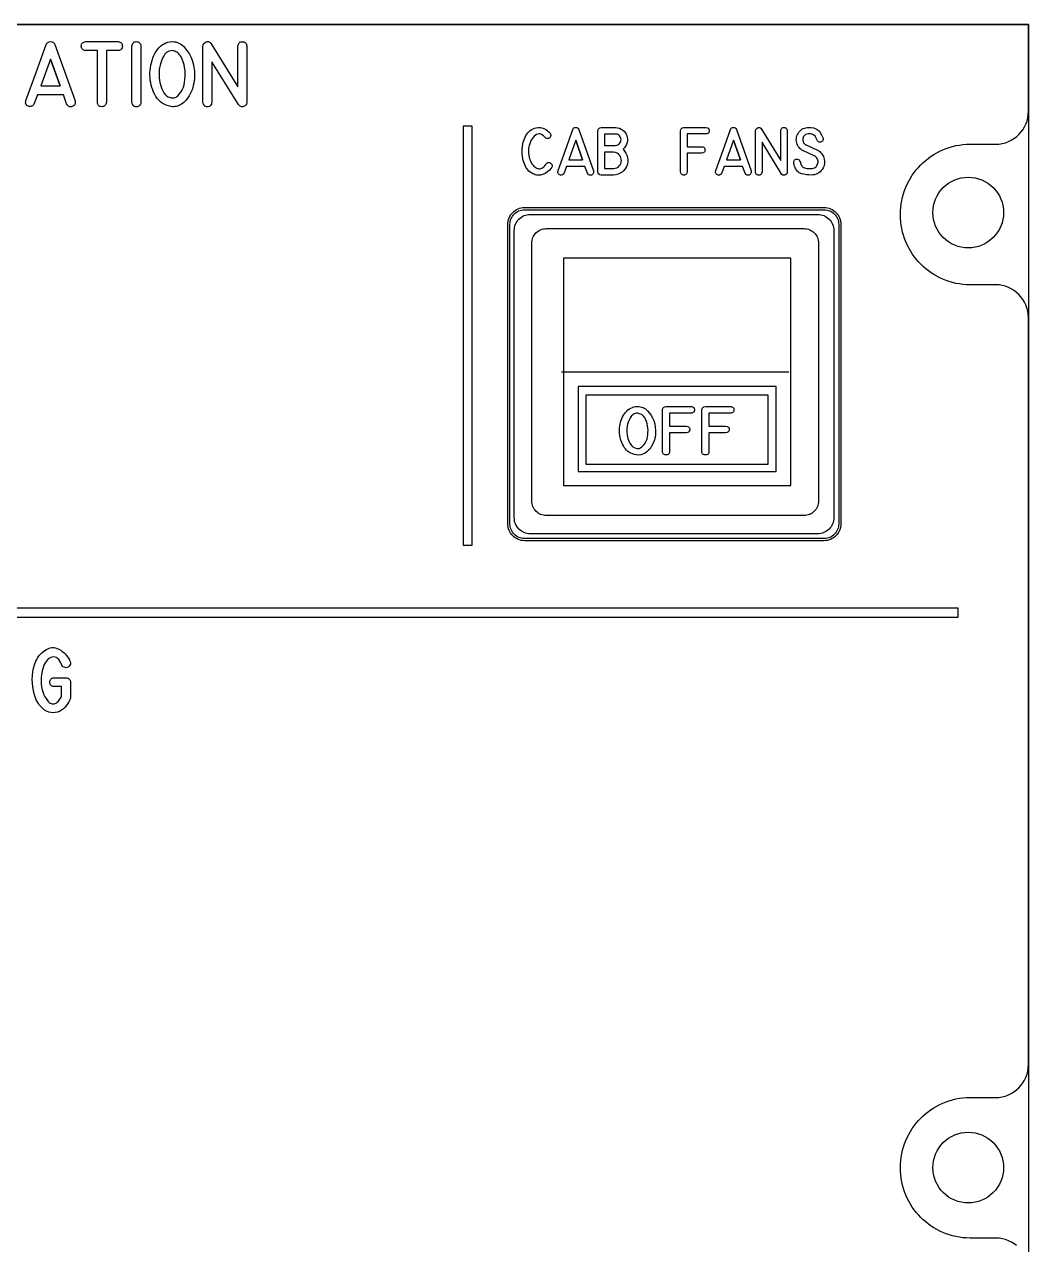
# Model space of a CAD drawing. Extents: x 27 to 704, y 10 to 614.
# Drawn here: x 633.5 to 704.3, y 93.6 to 179.5 of the extents above; entities that cross this region are included whole.
import ezdxf

# ---------------------------------------------------------------- set-up
doc = ezdxf.new("R2010")
doc.units = 0
for name, color, linetype in [('_BACKPANEL', 5, 'CONTINUOUS'), ('_ENGRAVING', 105, 'CONTINUOUS'), ('_LABELS', 30, 'CONTINUOUS'), ('_TOPLAYER', 1, 'CONTINUOUS')]:
    doc.layers.add(name, color=color, linetype=linetype)

msp = doc.modelspace()

# ---------------------------------------------------------------- linework, layer by layer
at = {"layer": '_BACKPANEL'}
for points in [[(559.25, 179.477), (704.25, 179.477), (704.25, 179.17), (704.25, 94.951), (704.25, 85.426), (563.002, 11.197), (560.239, 9.734), (560.128, 9.681), (560.015, 9.645), (559.95, 9.633), (559.883, 9.629), (559.755, 9.642), (559.637, 9.679), (559.529, 9.737), (559.435, 9.815), (559.358, 9.91), (559.3, 10.018), (559.263, 10.137), (559.25, 10.266), (559.25, 13.475), (559.25, 18.751), (559.25, 179.089)], [(668.756, 166.428), (689.852, 166.428), (689.957, 166.422), (690.059, 166.407), (690.158, 166.382), (690.252, 166.347), (690.342, 166.304), (690.427, 166.253), (690.506, 166.194), (690.579, 166.127), (690.645, 166.054), (690.704, 165.975), (690.755, 165.891), (690.799, 165.801), (690.833, 165.706), (690.858, 165.608), (690.874, 165.505), (690.879, 165.4), (690.879, 144.305), (690.874, 144.2), (690.858, 144.097), (690.833, 143.999), (690.799, 143.904), (690.755, 143.815), (690.704, 143.73), (690.645, 143.651), (690.579, 143.578), (690.506, 143.512), (690.427, 143.453), (690.342, 143.401), (690.252, 143.358), (690.158, 143.324), (690.059, 143.298), (689.957, 143.283), (689.852, 143.278), (668.756, 143.278), (668.651, 143.283), (668.549, 143.298), (668.45, 143.324), (668.356, 143.358), (668.266, 143.401), (668.181, 143.453), (668.102, 143.512), (668.029, 143.578), (667.963, 143.651), (667.904, 143.73), (667.853, 143.815), (667.81, 143.904), (667.775, 143.999), (667.75, 144.097), (667.734, 144.2), (667.729, 144.305), (667.729, 165.4), (667.734, 165.505), (667.75, 165.608), (667.775, 165.706), (667.81, 165.801), (667.853, 165.891), (667.904, 165.975), (667.963, 166.054), (668.029, 166.127), (668.102, 166.194), (668.181, 166.253), (668.266, 166.304), (668.356, 166.347), (668.45, 166.382), (668.549, 166.407), (668.651, 166.422)]]:
    msp.add_lwpolyline(points, close=True, dxfattribs=at)
for points in [[(700, 163.739, -0.414214), (697.512, 166.227, -0.414214), (700, 168.715, -0.414214), (702.488, 166.227, -0.414214)], [(700, 96.489, -0.414214), (697.512, 98.977, -0.414214), (700, 101.465, -0.414214), (702.488, 98.977, -0.414214)]]:
    msp.add_lwpolyline(points, format="xyb", close=True, dxfattribs=at)
at = {"layer": '_ENGRAVING'}
for points in [[(633.645, 174.115), (634.362, 176.088), (635.081, 178.06), (635.127, 178.149), (635.157, 178.184), (635.191, 178.213), (635.23, 178.236), (635.274, 178.252), (635.374, 178.266), (635.475, 178.254), (635.519, 178.238), (635.558, 178.215), (635.593, 178.186), (635.623, 178.151), (635.67, 178.06), (637.104, 174.104), (637.115, 174.029), (637.117, 173.96), (637.108, 173.899), (637.089, 173.845), (637.06, 173.797), (637.021, 173.757), (636.971, 173.723), (636.911, 173.697), (636.848, 173.68), (636.789, 173.674), (636.733, 173.68), (636.682, 173.698), (636.633, 173.727), (636.589, 173.768), (636.548, 173.821), (636.511, 173.885), (636.28, 174.525), (634.457, 174.525), (634.233, 173.901), (634.196, 173.836), (634.154, 173.783), (634.109, 173.743), (634.06, 173.714), (634.007, 173.696), (633.951, 173.691), (633.89, 173.698), (633.826, 173.716), (633.766, 173.744), (633.716, 173.778), (633.677, 173.818), (633.649, 173.865), (633.632, 173.918), (633.625, 173.977), (633.63, 174.043)], [(638.679, 173.997), (638.679, 177.635), (637.858, 177.635), (637.784, 177.645), (637.721, 177.664), (637.667, 177.69), (637.623, 177.726), (637.589, 177.769), (637.565, 177.821), (637.55, 177.881), (637.546, 177.949), (637.551, 178.017), (637.566, 178.077), (637.59, 178.129), (637.624, 178.173), (637.668, 178.209), (637.722, 178.236), (637.785, 178.255), (637.858, 178.266), (640.129, 178.266), (640.201, 178.255), (640.264, 178.237), (640.317, 178.21), (640.361, 178.174), (640.394, 178.13), (640.419, 178.078), (640.433, 178.018), (640.439, 177.949), (640.434, 177.88), (640.42, 177.82), (640.395, 177.768), (640.362, 177.724), (640.318, 177.689), (640.265, 177.663), (640.202, 177.645), (640.129, 177.635), (639.31, 177.635), (639.31, 173.997), (639.293, 173.922), (639.27, 173.858), (639.239, 173.804), (639.202, 173.76), (639.157, 173.726), (639.105, 173.702), (639.046, 173.688), (638.98, 173.684), (638.914, 173.689), (638.857, 173.705), (638.807, 173.73), (638.765, 173.764), (638.732, 173.808), (638.706, 173.861), (638.688, 173.924)], [(641.742, 173.992), (641.726, 173.918), (641.703, 173.854), (641.674, 173.8), (641.637, 173.756), (641.594, 173.722), (641.544, 173.697), (641.487, 173.683), (641.423, 173.678), (641.359, 173.683), (641.302, 173.698), (641.252, 173.723), (641.209, 173.757), (641.173, 173.801), (641.144, 173.855), (641.122, 173.919), (641.106, 173.992), (641.106, 177.948), (641.122, 178.022), (641.144, 178.086), (641.173, 178.14), (641.209, 178.185), (641.252, 178.219), (641.302, 178.244), (641.359, 178.259), (641.423, 178.265), (641.487, 178.26), (641.544, 178.245), (641.594, 178.221), (641.637, 178.186), (641.674, 178.141), (641.703, 178.087), (641.726, 178.022), (641.742, 177.948)], [(645.353, 176.948), (645.4, 176.792), (645.44, 176.635), (645.471, 176.476), (645.495, 176.316), (645.51, 176.155), (645.517, 175.992), (645.517, 175.827), (645.508, 175.661), (645.492, 175.497), (645.467, 175.335), (645.433, 175.178), (645.392, 175.024), (645.342, 174.873), (645.284, 174.727), (645.217, 174.584), (645.142, 174.444), (645.034, 174.28), (644.907, 174.128), (644.762, 173.989), (644.599, 173.863), (644.512, 173.808), (644.422, 173.762), (644.33, 173.727), (644.236, 173.701), (644.14, 173.685), (644.042, 173.678), (643.941, 173.682), (643.838, 173.695), (643.674, 173.732), (643.519, 173.783), (643.374, 173.85), (643.24, 173.931), (643.115, 174.027), (643, 174.137), (642.895, 174.262), (642.8, 174.402), (642.715, 174.551), (642.639, 174.704), (642.573, 174.862), (642.517, 175.023), (642.47, 175.189), (642.433, 175.359), (642.405, 175.533), (642.387, 175.712), (642.379, 175.892), (642.38, 176.07), (642.39, 176.248), (642.41, 176.424), (642.439, 176.599), (642.477, 176.773), (642.525, 176.946), (642.582, 177.118), (642.648, 177.283), (642.724, 177.437), (642.809, 177.579), (642.903, 177.709), (643.006, 177.828), (643.118, 177.935), (643.24, 178.03), (643.371, 178.114), (643.504, 178.18), (643.641, 178.228), (643.78, 178.256), (643.923, 178.266), (644.058, 178.259), (644.186, 178.24), (644.308, 178.207), (644.423, 178.162), (644.532, 178.104), (644.635, 178.032), (644.732, 177.948), (644.823, 177.851), (644.987, 177.639), (645.13, 177.417), (645.252, 177.187)], [(649.199, 173.992), (649.195, 173.936), (649.185, 173.886), (649.167, 173.84), (649.142, 173.8), (649.11, 173.766), (649.071, 173.736), (649.025, 173.712), (648.972, 173.694), (648.916, 173.682), (648.864, 173.678), (648.816, 173.683), (648.77, 173.695), (648.728, 173.716), (648.688, 173.745), (648.652, 173.782), (648.619, 173.827), (646.74, 176.84), (646.74, 173.992), (646.724, 173.919), (646.702, 173.855), (646.672, 173.802), (646.636, 173.757), (646.593, 173.723), (646.543, 173.699), (646.487, 173.684), (646.423, 173.679), (646.36, 173.684), (646.303, 173.699), (646.254, 173.723), (646.211, 173.757), (646.175, 173.802), (646.146, 173.855), (646.124, 173.919), (646.109, 173.992), (646.109, 177.943), (646.136, 178.05), (646.185, 178.136), (646.256, 178.203), (646.347, 178.25), (646.397, 178.264), (646.445, 178.269), (646.491, 178.265), (646.535, 178.252), (646.577, 178.23), (646.616, 178.2), (646.688, 178.111), (648.568, 175.093), (648.568, 177.943), (648.582, 178.018), (648.604, 178.083), (648.634, 178.138), (648.67, 178.183), (648.715, 178.217), (648.767, 178.242), (648.826, 178.256), (648.893, 178.26), (648.96, 178.254), (649.019, 178.239), (649.069, 178.214), (649.111, 178.179), (649.145, 178.135), (649.171, 178.081), (649.189, 178.017), (649.199, 177.943)], [(636.052, 175.154), (635.372, 177.033), (634.688, 175.154)], [(635.372, 177.033), (636.052, 175.154)], [(643.941, 177.63), (643.841, 177.623), (643.748, 177.603), (643.66, 177.568), (643.579, 177.519), (643.505, 177.457), (643.436, 177.381), (643.374, 177.291), (643.318, 177.187), (643.222, 176.974), (643.145, 176.777), (643.088, 176.596), (643.051, 176.431), (643.033, 176.311), (643.022, 176.179), (643.019, 175.878), (643.029, 175.717), (643.048, 175.556), (643.076, 175.396), (643.113, 175.237), (643.16, 175.083), (643.217, 174.937), (643.284, 174.798), (643.362, 174.667), (643.451, 174.551), (643.553, 174.456), (643.668, 174.382), (643.796, 174.33), (643.873, 174.311), (643.947, 174.301), (644.018, 174.302), (644.087, 174.312), (644.153, 174.333), (644.217, 174.363), (644.278, 174.404), (644.336, 174.454), (644.443, 174.567), (644.535, 174.684), (644.614, 174.804), (644.679, 174.928), (644.734, 175.066), (644.779, 175.225), (644.815, 175.404), (644.842, 175.603), (644.857, 175.812), (644.858, 176.021), (644.847, 176.23), (644.821, 176.439), (644.782, 176.642), (644.727, 176.835), (644.657, 177.018), (644.572, 177.191), (644.523, 177.27), (644.469, 177.343), (644.411, 177.407), (644.347, 177.464), (644.279, 177.514), (644.205, 177.556), (644.127, 177.59), (644.044, 177.617), (643.996, 177.627)], [(664.437, 172.303), (664.428, 142.803), (665.064, 142.803), (665.073, 172.303)], [(670.656, 169.388), (670.641, 169.367), (670.633, 169.355), (670.627, 169.346), (670.508, 169.205), (670.372, 169.086), (670.218, 168.988), (670.048, 168.913), (669.958, 168.885), (669.869, 168.868), (669.781, 168.859), (669.692, 168.86), (669.604, 168.871), (669.516, 168.891), (669.429, 168.921), (669.342, 168.96), (669.244, 169.015), (669.153, 169.08), (669.069, 169.154), (668.991, 169.236), (668.92, 169.328), (668.856, 169.428), (668.799, 169.538), (668.748, 169.656), (668.667, 169.904), (668.613, 170.156), (668.586, 170.414), (668.586, 170.676), (668.613, 170.936), (668.667, 171.184), (668.749, 171.422), (668.859, 171.649), (668.925, 171.755), (668.997, 171.85), (669.076, 171.935), (669.162, 172.009), (669.255, 172.074), (669.356, 172.127), (669.463, 172.171), (669.577, 172.204), (669.712, 172.225), (669.847, 172.223), (669.982, 172.198), (670.116, 172.151), (670.245, 172.086), (670.361, 172.01), (670.465, 171.921), (670.558, 171.821), (670.566, 171.81), (670.595, 171.759), (670.61, 171.707), (670.611, 171.651), (670.596, 171.594), (670.57, 171.541), (670.535, 171.499), (670.49, 171.467), (670.437, 171.447), (670.376, 171.439), (670.318, 171.45), (670.262, 171.477), (670.208, 171.523), (670.101, 171.634), (669.996, 171.712), (669.893, 171.757), (669.843, 171.767), (669.793, 171.769), (669.695, 171.755), (669.603, 171.722), (669.517, 171.671), (669.435, 171.601), (669.359, 171.517), (669.29, 171.422), (669.228, 171.315), (669.173, 171.197), (669.125, 171.076), (669.088, 170.959), (669.061, 170.846), (669.044, 170.736), (669.033, 170.616), (669.031, 170.496), (669.036, 170.375), (669.049, 170.254), (669.071, 170.135), (669.103, 170.019), (669.144, 169.907), (669.195, 169.799), (669.298, 169.629), (669.354, 169.557), (669.413, 169.494), (669.476, 169.44), (669.542, 169.395), (669.61, 169.358), (669.682, 169.33), (669.756, 169.314), (669.828, 169.312), (669.901, 169.326), (669.973, 169.354), (670.044, 169.398), (670.115, 169.456), (670.186, 169.529), (670.256, 169.616), (670.287, 169.659), (670.325, 169.697), (670.364, 169.725), (670.403, 169.744), (670.443, 169.753), (670.483, 169.753), (670.524, 169.743), (670.565, 169.723), (670.607, 169.694), (670.673, 169.624), (670.692, 169.588), (670.703, 169.55), (670.705, 169.511), (670.697, 169.471), (670.681, 169.43)], [(671.116, 169.18), (671.632, 170.627), (672.15, 172.074), (672.183, 172.14), (672.23, 172.187), (672.289, 172.215), (672.361, 172.225), (672.434, 172.216), (672.493, 172.188), (672.54, 172.141), (672.574, 172.074), (673.606, 169.172), (673.616, 169.066), (673.609, 169.021), (673.596, 168.981), (673.575, 168.946), (673.546, 168.917), (673.511, 168.892), (673.468, 168.873), (673.422, 168.86), (673.38, 168.856), (673.339, 168.861), (673.302, 168.874), (673.267, 168.895), (673.235, 168.925), (673.179, 169.011), (673.013, 169.48), (671.701, 169.48), (671.54, 169.022), (671.483, 168.936), (671.45, 168.906), (671.415, 168.885), (671.377, 168.872), (671.336, 168.868), (671.293, 168.873), (671.247, 168.887), (671.203, 168.907), (671.167, 168.932), (671.139, 168.961), (671.119, 168.996), (671.107, 169.035), (671.102, 169.078)], [(675.152, 172.225), (675.299, 172.204), (675.434, 172.165), (675.556, 172.109), (675.667, 172.036), (675.763, 171.951), (675.843, 171.857), (675.907, 171.755), (675.956, 171.645), (675.987, 171.529), (676.001, 171.408), (675.998, 171.285), (675.977, 171.157), (675.938, 171.031), (675.877, 170.909), (675.796, 170.793), (675.693, 170.682), (675.806, 170.546), (675.895, 170.405), (675.96, 170.259), (676.002, 170.107), (676.023, 169.956), (676.024, 169.809), (676.004, 169.667), (675.965, 169.53), (675.906, 169.401), (675.829, 169.282), (675.734, 169.173), (675.621, 169.075), (675.491, 168.991), (675.347, 168.928), (675.187, 168.885), (675.014, 168.863), (675.009, 168.863), (674.152, 168.863), (674.063, 168.888), (673.996, 168.934), (673.949, 169.002), (673.923, 169.091), (673.923, 171.992), (673.948, 172.083), (673.968, 172.12), (673.994, 172.152), (674.026, 172.179), (674.062, 172.2), (674.152, 172.225)], [(679.745, 169.096), (679.745, 171.992), (679.77, 172.088), (679.791, 172.126), (679.817, 172.159), (679.848, 172.185), (679.885, 172.205), (679.974, 172.225), (681.533, 172.225), (681.631, 172.204), (681.669, 172.184), (681.701, 172.158), (681.725, 172.126), (681.743, 172.088), (681.753, 172.043), (681.757, 171.993), (681.753, 171.942), (681.742, 171.898), (681.725, 171.86), (681.7, 171.829), (681.668, 171.803), (681.629, 171.784), (681.583, 171.771), (681.529, 171.764), (680.198, 171.764), (680.198, 170.866), (681.236, 170.866), (681.334, 170.846), (681.372, 170.827), (681.404, 170.802), (681.429, 170.772), (681.447, 170.735), (681.458, 170.693), (681.462, 170.644), (681.459, 170.596), (681.449, 170.552), (681.432, 170.514), (681.407, 170.482), (681.375, 170.454), (681.336, 170.432), (681.236, 170.404), (680.198, 170.404), (680.198, 169.096), (680.178, 168.997), (680.159, 168.957), (680.135, 168.925), (680.105, 168.9), (680.069, 168.882), (680.027, 168.87), (679.979, 168.866), (679.932, 168.869), (679.889, 168.879), (679.852, 168.897), (679.82, 168.922), (679.793, 168.954), (679.772, 168.994)], [(682.219, 169.18), (682.735, 170.627), (683.253, 172.074), (683.286, 172.14), (683.332, 172.187), (683.391, 172.215), (683.464, 172.225), (683.536, 172.216), (683.596, 172.188), (683.642, 172.141), (683.676, 172.074), (684.709, 169.172), (684.718, 169.066), (684.712, 169.021), (684.698, 168.981), (684.677, 168.946), (684.649, 168.917), (684.613, 168.892), (684.57, 168.873), (684.525, 168.86), (684.482, 168.856), (684.442, 168.861), (684.405, 168.874), (684.37, 168.895), (684.338, 168.925), (684.282, 169.011), (684.116, 169.48), (682.803, 169.48), (682.642, 169.022), (682.585, 168.936), (682.553, 168.906), (682.517, 168.885), (682.48, 168.872), (682.439, 168.868), (682.395, 168.873), (682.349, 168.887), (682.306, 168.907), (682.27, 168.932), (682.242, 168.961), (682.222, 168.996), (682.209, 169.035), (682.205, 169.078)], [(687.25, 169.089), (687.24, 169.011), (687.209, 168.948), (687.158, 168.901), (687.086, 168.87), (687.009, 168.859), (686.941, 168.871), (686.882, 168.908), (686.833, 168.968), (685.48, 171.179), (685.48, 169.089), (685.452, 168.989), (685.431, 168.949), (685.405, 168.917), (685.374, 168.892), (685.338, 168.874), (685.298, 168.863), (685.252, 168.86), (685.206, 168.863), (685.166, 168.874), (685.13, 168.892), (685.099, 168.917), (685.073, 168.949), (685.053, 168.989), (685.026, 169.089), (685.026, 171.989), (685.046, 172.067), (685.081, 172.13), (685.131, 172.179), (685.197, 172.214), (685.268, 172.228), (685.332, 172.215), (685.391, 172.177), (685.443, 172.112), (686.796, 169.897), (686.796, 171.989), (686.822, 172.091), (686.843, 172.132), (686.87, 172.164), (686.902, 172.19), (686.939, 172.208), (686.982, 172.218), (687.03, 172.221), (687.078, 172.217), (687.12, 172.206), (687.156, 172.187), (687.187, 172.162), (687.211, 172.129), (687.23, 172.09), (687.25, 171.989)], [(689.332, 170.652), (689.358, 170.641), (689.387, 170.626), (689.413, 170.611), (689.438, 170.596), (689.464, 170.58), (689.54, 170.524), (689.608, 170.463), (689.669, 170.397), (689.722, 170.326), (689.768, 170.249), (689.806, 170.168), (689.836, 170.081), (689.859, 169.989), (689.876, 169.839), (689.872, 169.685), (689.852, 169.576), (689.82, 169.471), (689.775, 169.369), (689.718, 169.272), (689.65, 169.183), (689.573, 169.104), (689.489, 169.037), (689.397, 168.979), (689.292, 168.931), (689.185, 168.896), (689.077, 168.875), (688.967, 168.868), (688.782, 168.874), (688.601, 168.892), (688.425, 168.923), (688.253, 168.965), (688.171, 168.995), (688.095, 169.035), (688.026, 169.085), (687.962, 169.145), (687.904, 169.216), (687.853, 169.296), (687.808, 169.387), (687.768, 169.488), (687.739, 169.6), (687.717, 169.715), (687.711, 169.772), (687.719, 169.826), (687.74, 169.877), (687.774, 169.923), (687.817, 169.962), (687.865, 169.986), (687.918, 169.996), (687.976, 169.992), (688.035, 169.972), (688.084, 169.939), (688.123, 169.892), (688.153, 169.832), (688.158, 169.817), (688.204, 169.657), (688.264, 169.532), (688.3, 169.484), (688.339, 169.444), (688.382, 169.413), (688.428, 169.392), (688.533, 169.362), (688.658, 169.341), (688.801, 169.331), (688.963, 169.329), (689.039, 169.334), (689.109, 169.348), (689.172, 169.372), (689.229, 169.405), (689.28, 169.447), (689.325, 169.499), (689.364, 169.56), (689.397, 169.631), (689.417, 169.699), (689.426, 169.769), (689.425, 169.839), (689.413, 169.911), (689.391, 169.981), (689.36, 170.044), (689.321, 170.102), (689.273, 170.153), (689.219, 170.193), (689.15, 170.23), (688.404, 170.564), (688.38, 170.577), (688.293, 170.629), (688.215, 170.686), (688.145, 170.748), (688.084, 170.815), (688.032, 170.888), (687.988, 170.966), (687.953, 171.049), (687.926, 171.137), (687.905, 171.24), (687.895, 171.342), (687.897, 171.44), (687.91, 171.535), (687.934, 171.628), (687.97, 171.719), (688.018, 171.806), (688.077, 171.891), (688.144, 171.969), (688.216, 172.037), (688.293, 172.095), (688.376, 172.142), (688.463, 172.178), (688.556, 172.204), (688.653, 172.22), (688.756, 172.225), (688.933, 172.22), (689.1, 172.188), (689.181, 172.167), (689.263, 172.135), (689.358, 172.082), (689.442, 172.02), (689.514, 171.949), (689.574, 171.869), (689.676, 171.693), (689.769, 171.503), (689.783, 171.46), (689.788, 171.383), (689.767, 171.314), (689.727, 171.252), (689.693, 171.222), (689.65, 171.197), (689.605, 171.183), (689.558, 171.179), (689.509, 171.186), (689.462, 171.203), (689.421, 171.23), (689.386, 171.268), (689.356, 171.317), (689.267, 171.512), (689.21, 171.603), (689.134, 171.677), (689.066, 171.715), (688.992, 171.743), (688.888, 171.761), (688.739, 171.766), (688.638, 171.752), (688.549, 171.716), (688.473, 171.657), (688.409, 171.575), (688.377, 171.513), (688.356, 171.448), (688.348, 171.38), (688.351, 171.307), (688.37, 171.222), (688.404, 171.146), (688.454, 171.08), (688.519, 171.025), (688.533, 171.014), (688.551, 171.004), (688.569, 170.996), (688.588, 170.987)], [(672.849, 169.942), (672.36, 171.321), (671.867, 169.942)], [(672.36, 171.321), (672.849, 169.942)], [(675.152, 171.759), (674.379, 171.759), (674.379, 170.95), (675.157, 170.95), (675.25, 170.967), (675.331, 170.997), (675.399, 171.04), (675.454, 171.097), (675.497, 171.16), (675.527, 171.227), (675.544, 171.295), (675.549, 171.366), (675.542, 171.436), (675.522, 171.503), (675.491, 171.567), (675.447, 171.628), (675.391, 171.681), (675.323, 171.721), (675.244, 171.747)], [(683.952, 169.942), (683.462, 171.321), (682.969, 169.942)], [(683.462, 171.321), (683.952, 169.942)], [(675.009, 169.327), (675.138, 169.343), (675.25, 169.378), (675.346, 169.433), (675.426, 169.508), (675.489, 169.595), (675.535, 169.686), (675.563, 169.783), (675.575, 169.883), (675.569, 169.985), (675.545, 170.083), (675.504, 170.178), (675.445, 170.27), (675.368, 170.351), (675.273, 170.415), (675.16, 170.46), (675.028, 170.488), (674.379, 170.488), (674.379, 169.327)], [(668.766, 166.581), (689.842, 166.581), (689.964, 166.575), (690.082, 166.557), (690.197, 166.528), (690.306, 166.488), (690.41, 166.438), (690.508, 166.378), (690.6, 166.31), (690.684, 166.233), (690.761, 166.148), (690.83, 166.057), (690.889, 165.959), (690.939, 165.855), (690.979, 165.745), (691.008, 165.631), (691.026, 165.512), (691.032, 165.39), (691.032, 144.315), (691.026, 144.193), (691.008, 144.074), (690.979, 143.96), (690.939, 143.851), (690.889, 143.746), (690.83, 143.648), (690.761, 143.557), (690.684, 143.472), (690.6, 143.395), (690.508, 143.327), (690.41, 143.268), (690.306, 143.218), (690.197, 143.178), (690.082, 143.148), (689.964, 143.13), (689.842, 143.124), (668.766, 143.124), (668.644, 143.13), (668.526, 143.148), (668.412, 143.178), (668.302, 143.218), (668.198, 143.268), (668.1, 143.327), (668.008, 143.395), (667.924, 143.472), (667.847, 143.557), (667.779, 143.648), (667.719, 143.746), (667.669, 143.851), (667.629, 143.96), (667.6, 144.074), (667.582, 144.193), (667.576, 144.315), (667.576, 165.39), (667.582, 165.512), (667.6, 165.631), (667.629, 165.745), (667.669, 165.855), (667.719, 165.959), (667.779, 166.057), (667.847, 166.148), (667.924, 166.233), (668.008, 166.31), (668.1, 166.378), (668.198, 166.438), (668.302, 166.488), (668.412, 166.528), (668.526, 166.557), (668.644, 166.575)], [(669.174, 166.103), (689.39, 166.103), (689.507, 166.097), (689.621, 166.079), (689.731, 166.051), (689.836, 166.013), (689.936, 165.965), (690.03, 165.908), (690.118, 165.842), (690.199, 165.769), (690.272, 165.688), (690.338, 165.6), (690.395, 165.506), (690.443, 165.406), (690.481, 165.301), (690.509, 165.191), (690.527, 165.078), (690.532, 164.961), (690.532, 144.745), (690.527, 144.627), (690.509, 144.514), (690.481, 144.404), (690.443, 144.299), (690.395, 144.199), (690.338, 144.105), (690.272, 144.017), (690.199, 143.936), (690.118, 143.863), (690.03, 143.797), (689.936, 143.74), (689.836, 143.692), (689.731, 143.654), (689.621, 143.626), (689.507, 143.608), (689.39, 143.603), (669.174, 143.603), (669.057, 143.608), (668.944, 143.626), (668.834, 143.654), (668.729, 143.692), (668.629, 143.74), (668.535, 143.797), (668.447, 143.863), (668.366, 143.936), (668.293, 144.017), (668.227, 144.105), (668.17, 144.199), (668.122, 144.299), (668.084, 144.404), (668.055, 144.514), (668.038, 144.627), (668.032, 144.745), (668.032, 164.961), (668.038, 165.078), (668.055, 165.191), (668.084, 165.301), (668.122, 165.406), (668.17, 165.506), (668.227, 165.6), (668.293, 165.688), (668.366, 165.769), (668.447, 165.842), (668.535, 165.908), (668.629, 165.965), (668.729, 166.013), (668.834, 166.051), (668.944, 166.079), (669.057, 166.097)], [(563.474, 137.737), (699.291, 137.737), (699.291, 138.373), (563.474, 138.373)], [(635.623, 132.846), (635.603, 132.848), (635.539, 132.86), (635.483, 132.88), (635.436, 132.908), (635.398, 132.943), (635.368, 132.985), (635.347, 133.036), (635.334, 133.094), (635.33, 133.159), (635.334, 133.225), (635.347, 133.282), (635.368, 133.333), (635.398, 133.375), (635.436, 133.41), (635.483, 133.438), (635.539, 133.458), (635.603, 133.47), (635.623, 133.474), (635.643, 133.474), (636.468, 133.474), (636.531, 133.469), (636.589, 133.451), (636.642, 133.422), (636.691, 133.382), (636.731, 133.333), (636.76, 133.28), (636.778, 133.222), (636.784, 133.159), (636.784, 132.025), (636.757, 131.967), (636.741, 131.931), (636.726, 131.898), (636.708, 131.864), (636.69, 131.83), (636.674, 131.797), (636.656, 131.763), (636.636, 131.73), (636.524, 131.557), (636.406, 131.408), (636.281, 131.282), (636.15, 131.18), (636.012, 131.102), (635.867, 131.047), (635.716, 131.016), (635.558, 131.008), (635.4, 131.023), (635.249, 131.06), (635.104, 131.119), (634.965, 131.199), (634.833, 131.301), (634.707, 131.424), (634.588, 131.57), (634.475, 131.736), (634.378, 131.916), (634.294, 132.117), (634.224, 132.339), (634.167, 132.583), (634.125, 132.839), (634.101, 133.098), (634.095, 133.359), (634.106, 133.623), (634.137, 133.886), (634.188, 134.142), (634.26, 134.391), (634.353, 134.634), (634.408, 134.751), (634.47, 134.862), (634.537, 134.966), (634.612, 135.064), (634.692, 135.157), (634.779, 135.242), (634.872, 135.322), (634.972, 135.396), (635.1, 135.473), (635.227, 135.532), (635.354, 135.571), (635.48, 135.591), (635.605, 135.591), (635.728, 135.572), (635.852, 135.535), (635.974, 135.477), (636.092, 135.407), (636.202, 135.33), (636.305, 135.247), (636.4, 135.156), (636.487, 135.059), (636.567, 134.955), (636.639, 134.844), (636.703, 134.727), (636.721, 134.691), (636.734, 134.66), (636.752, 134.626), (636.777, 134.525), (636.776, 134.433), (636.748, 134.352), (636.694, 134.28), (636.628, 134.226), (636.559, 134.192), (636.487, 134.178), (636.412, 134.185), (636.341, 134.208), (636.278, 134.246), (636.223, 134.298), (636.178, 134.365), (636.11, 134.515), (636.037, 134.643), (635.96, 134.748), (635.878, 134.83), (635.791, 134.89), (635.7, 134.926), (635.604, 134.94), (635.503, 134.93), (635.403, 134.902), (635.31, 134.857), (635.223, 134.797), (635.142, 134.72), (635.068, 134.628), (635.001, 134.52), (634.939, 134.395), (634.885, 134.255), (634.838, 134.111), (634.799, 133.963), (634.768, 133.813), (634.744, 133.661), (634.728, 133.506), (634.72, 133.348), (634.719, 133.187), (634.726, 133.024), (634.742, 132.862), (634.769, 132.705), (634.806, 132.553), (634.855, 132.407), (634.914, 132.266), (634.983, 132.131), (635.064, 132), (635.155, 131.875), (635.222, 131.797), (635.289, 131.733), (635.356, 131.684), (635.424, 131.649), (635.492, 131.629), (635.56, 131.624), (635.628, 131.632), (635.697, 131.656), (635.764, 131.69), (635.827, 131.731), (635.943, 131.832), (636.044, 131.96), (636.131, 132.114), (636.155, 132.164), (636.155, 132.846)]]:
    msp.add_lwpolyline(points, close=True, dxfattribs=at)
at = {"layer": '_LABELS'}
for points in [[(687.5, 147.006), (687.5, 163.008), (671.5, 163.008), (671.5, 147.006)], [(672.527, 153.99), (672.527, 153.848), (672.527, 147.99), (686.474, 147.99), (686.474, 153.99)], [(673.098, 153.392), (685.884, 153.392), (685.884, 148.49), (673.098, 148.49)], [(677.851, 151.591), (677.921, 151.357), (677.966, 151.12), (677.984, 150.878), (677.977, 150.631), (677.943, 150.388), (677.882, 150.156), (677.795, 149.934), (677.68, 149.724), (677.592, 149.601), (677.49, 149.488), (677.372, 149.384), (677.24, 149.29), (677.097, 149.215), (676.946, 149.17), (676.789, 149.153), (676.624, 149.165), (676.49, 149.193), (676.365, 149.231), (676.248, 149.281), (676.139, 149.341), (676.037, 149.412), (675.944, 149.495), (675.859, 149.588), (675.782, 149.692), (675.713, 149.803), (675.652, 149.918), (675.599, 150.035), (675.553, 150.156), (675.515, 150.279), (675.485, 150.406), (675.462, 150.536), (675.448, 150.669), (675.441, 150.803), (675.442, 150.936), (675.45, 151.068), (675.466, 151.2), (675.49, 151.331), (675.521, 151.46), (675.606, 151.717), (675.659, 151.841), (675.721, 151.955), (675.789, 152.061), (675.866, 152.158), (675.949, 152.247), (676.04, 152.326), (676.139, 152.397), (676.245, 152.46), (676.353, 152.509), (676.464, 152.545), (676.577, 152.566), (676.692, 152.573), (676.801, 152.568), (676.905, 152.554), (677.004, 152.53), (677.098, 152.496), (677.186, 152.452), (677.27, 152.399), (677.348, 152.336), (677.421, 152.264), (677.554, 152.106), (677.67, 151.941), (677.769, 151.769)], [(676.707, 152.099), (676.626, 152.094), (676.55, 152.079), (676.48, 152.053), (676.414, 152.017), (676.353, 151.97), (676.298, 151.914), (676.247, 151.846), (676.202, 151.769), (676.124, 151.61), (676.062, 151.463), (676.016, 151.328), (675.985, 151.205), (675.962, 151.017), (675.96, 150.793), (675.984, 150.553), (676.036, 150.315), (676.074, 150.2), (676.12, 150.091), (676.175, 149.987), (676.237, 149.89), (676.31, 149.803), (676.392, 149.732), (676.486, 149.678), (676.589, 149.639), (676.712, 149.617), (676.77, 149.617), (676.825, 149.625), (676.879, 149.64), (676.931, 149.663), (677.027, 149.731), (677.113, 149.816), (677.189, 149.902), (677.252, 149.992), (677.305, 150.084), (677.349, 150.188), (677.386, 150.306), (677.415, 150.439), (677.437, 150.588), (677.449, 150.744), (677.45, 150.9), (677.441, 151.055), (677.42, 151.211), (677.388, 151.363), (677.344, 151.507), (677.287, 151.643), (677.218, 151.772), (677.135, 151.885), (677.036, 151.976), (676.921, 152.044), (676.79, 152.089)], [(678.464, 149.393), (678.464, 152.336), (678.475, 152.388), (678.492, 152.434), (678.515, 152.473), (678.544, 152.506), (678.58, 152.532), (678.621, 152.552), (678.721, 152.573), (680.476, 152.573), (680.535, 152.565), (680.586, 152.551), (680.63, 152.531), (680.665, 152.505), (680.693, 152.472), (680.712, 152.433), (680.724, 152.388), (680.728, 152.337), (680.724, 152.286), (680.712, 152.241), (680.692, 152.202), (680.664, 152.17), (680.628, 152.144), (680.584, 152.125), (680.532, 152.111), (680.472, 152.104), (678.973, 152.104), (678.973, 151.192), (680.142, 151.192), (680.252, 151.171), (680.295, 151.152), (680.331, 151.127), (680.359, 151.096), (680.379, 151.059), (680.391, 151.016), (680.396, 150.967), (680.393, 150.917), (680.382, 150.873), (680.362, 150.835), (680.335, 150.801), (680.299, 150.774), (680.255, 150.751), (680.142, 150.723), (678.973, 150.723), (678.973, 149.393), (678.965, 149.339), (678.951, 149.293), (678.93, 149.253), (678.903, 149.22), (678.869, 149.194), (678.828, 149.176), (678.781, 149.164), (678.727, 149.16), (678.674, 149.163), (678.626, 149.173), (678.584, 149.191), (678.548, 149.217), (678.518, 149.25), (678.494, 149.29), (678.476, 149.338)], [(681.236, 149.393), (681.236, 152.336), (681.247, 152.388), (681.264, 152.434), (681.287, 152.473), (681.316, 152.506), (681.351, 152.532), (681.393, 152.552), (681.493, 152.573), (683.248, 152.573), (683.307, 152.565), (683.358, 152.551), (683.401, 152.531), (683.437, 152.505), (683.464, 152.472), (683.484, 152.433), (683.496, 152.388), (683.5, 152.337), (683.496, 152.286), (683.484, 152.241), (683.464, 152.202), (683.436, 152.17), (683.4, 152.144), (683.356, 152.125), (683.304, 152.111), (683.244, 152.104), (681.745, 152.104), (681.745, 151.192), (682.914, 151.192), (683.024, 151.171), (683.067, 151.152), (683.103, 151.127), (683.131, 151.096), (683.151, 151.059), (683.163, 151.016), (683.168, 150.967), (683.165, 150.917), (683.154, 150.873), (683.134, 150.835), (683.106, 150.801), (683.071, 150.774), (683.027, 150.751), (682.914, 150.723), (681.745, 150.723), (681.745, 149.393), (681.737, 149.339), (681.723, 149.293), (681.702, 149.253), (681.675, 149.22), (681.641, 149.194), (681.6, 149.176), (681.553, 149.164), (681.499, 149.16), (681.445, 149.163), (681.398, 149.173), (681.356, 149.191), (681.32, 149.217), (681.29, 149.25), (681.266, 149.29), (681.248, 149.338)]]:
    msp.add_lwpolyline(points, close=True, dxfattribs=at)
msp.add_lwpolyline([(671.361, 155.007), (687.361, 155.007)], dxfattribs=at)
at = {"layer": '_TOPLAYER'}
for points in [[(704.25, 179.477), (559.25, 179.477)], [(703.402, 93.483), (703.225, 93.616), (703.035, 93.732), (702.834, 93.83), (702.623, 93.909), (702.403, 93.967), (702.174, 94.003), (701.939, 94.017), (700.126, 94.017), (699.874, 94.023), (699.625, 94.042), (699.379, 94.074), (699.137, 94.118), (698.9, 94.173), (698.667, 94.24), (698.439, 94.319), (698.217, 94.408), (697.999, 94.507), (697.788, 94.617), (697.582, 94.737), (697.383, 94.866), (697.191, 95.004), (697.006, 95.152), (696.828, 95.307), (696.657, 95.472), (696.495, 95.644), (696.341, 95.824), (696.195, 96.011), (696.058, 96.205), (695.931, 96.406), (695.813, 96.613), (695.704, 96.826), (695.606, 97.045), (695.518, 97.27), (695.441, 97.499), (695.375, 97.734), (695.32, 97.972), (695.277, 98.215), (695.246, 98.462), (695.227, 98.712), (695.221, 98.966), (695.227, 99.219), (695.246, 99.469), (695.277, 99.716), (695.32, 99.959), (695.375, 100.198), (695.441, 100.432), (695.518, 100.661), (695.606, 100.886), (695.704, 101.105), (695.813, 101.318), (695.931, 101.525), (696.058, 101.726), (696.195, 101.921), (696.341, 102.108), (696.495, 102.288), (696.657, 102.46), (696.828, 102.624), (697.006, 102.78), (697.191, 102.927), (697.383, 103.066), (697.582, 103.195), (697.788, 103.315), (697.999, 103.424), (698.217, 103.524), (698.439, 103.613), (698.667, 103.691), (698.9, 103.758), (699.137, 103.814), (699.379, 103.858), (699.625, 103.889), (699.874, 103.909), (700.126, 103.915), (701.927, 103.915), (702.164, 103.927), (702.394, 103.962), (702.616, 104.02), (702.829, 104.098), (703.031, 104.196), (703.222, 104.312), (703.4, 104.446), (703.565, 104.596), (703.714, 104.761), (703.848, 104.94), (703.964, 105.131), (704.061, 105.335), (704.139, 105.548), (704.196, 105.771), (704.231, 106.002), (704.243, 106.239), (704.243, 106.88), (704.243, 108.518), (704.243, 157.326), (704.243, 158.829), (704.229, 159.065), (704.193, 159.294), (704.136, 159.515), (704.057, 159.726), (703.96, 159.928), (703.845, 160.118), (703.712, 160.296), (703.564, 160.46), (703.4, 160.609), (703.224, 160.742), (703.034, 160.858), (702.833, 160.956), (702.622, 161.034), (702.402, 161.092), (702.174, 161.129), (701.938, 161.142), (700.126, 161.142), (699.873, 161.149), (699.624, 161.168), (699.379, 161.2), (699.137, 161.244), (698.9, 161.299), (698.667, 161.366), (698.439, 161.444), (698.216, 161.533), (697.999, 161.633), (697.787, 161.743), (697.582, 161.862), (697.383, 161.991), (697.191, 162.13), (697.005, 162.277), (696.827, 162.433), (696.657, 162.597), (696.495, 162.769), (696.34, 162.949), (696.195, 163.136), (696.058, 163.33), (695.931, 163.531), (695.812, 163.739), (695.704, 163.952), (695.606, 164.171), (695.518, 164.395), (695.441, 164.625), (695.375, 164.859), (695.32, 165.098), (695.277, 165.341), (695.246, 165.587), (695.227, 165.837), (695.221, 166.091), (695.227, 166.344), (695.246, 166.594), (695.277, 166.841), (695.32, 167.084), (695.375, 167.323), (695.441, 167.557), (695.518, 167.787), (695.606, 168.011), (695.704, 168.23), (695.812, 168.444), (695.931, 168.651), (696.058, 168.852), (696.195, 169.046), (696.34, 169.233), (696.495, 169.413), (696.657, 169.585), (696.827, 169.749), (697.005, 169.905), (697.191, 170.053), (697.383, 170.191), (697.582, 170.32), (697.787, 170.44), (697.999, 170.55), (698.216, 170.649), (698.439, 170.738), (698.667, 170.817), (698.9, 170.884), (699.137, 170.939), (699.379, 170.983), (699.624, 171.015), (699.873, 171.034), (700.126, 171.04), (701.927, 171.04), (702.164, 171.052), (702.394, 171.088), (702.616, 171.145), (702.829, 171.223), (703.031, 171.321), (703.222, 171.438), (703.4, 171.571), (703.565, 171.721), (703.714, 171.886), (703.848, 172.065), (703.964, 172.257), (704.061, 172.46), (704.139, 172.674), (704.196, 172.897), (704.231, 173.127), (704.243, 173.365), (704.25, 179.477)]]:
    msp.add_lwpolyline(points, dxfattribs=at)
msp.add_lwpolyline([(670.287, 165.096), (688.436, 165.096), (688.541, 165.091), (688.643, 165.075), (688.742, 165.05), (688.836, 165.016), (688.926, 164.973), (689.01, 164.921), (689.089, 164.863), (689.162, 164.796), (689.228, 164.724), (689.287, 164.645), (689.338, 164.56), (689.381, 164.471), (689.415, 164.376), (689.441, 164.278), (689.456, 164.176), (689.461, 164.071), (689.461, 145.921), (689.456, 145.816), (689.441, 145.714), (689.415, 145.616), (689.381, 145.522), (689.338, 145.432), (689.287, 145.347), (689.228, 145.268), (689.162, 145.196), (689.089, 145.13), (689.01, 145.071), (688.926, 145.019), (688.836, 144.976), (688.742, 144.942), (688.643, 144.917), (688.541, 144.901), (688.436, 144.896), (670.287, 144.896), (670.182, 144.901), (670.08, 144.917), (669.981, 144.942), (669.887, 144.976), (669.797, 145.019), (669.713, 145.071), (669.634, 145.13), (669.561, 145.196), (669.495, 145.268), (669.436, 145.347), (669.385, 145.432), (669.342, 145.522), (669.307, 145.616), (669.282, 145.714), (669.267, 145.816), (669.261, 145.921), (669.261, 164.071), (669.267, 164.176), (669.282, 164.278), (669.307, 164.376), (669.342, 164.471), (669.385, 164.56), (669.436, 164.645), (669.495, 164.724), (669.561, 164.796), (669.634, 164.863), (669.713, 164.921), (669.797, 164.973), (669.887, 165.016), (669.981, 165.05), (670.08, 165.075), (670.182, 165.091)], close=True, dxfattribs=at)

doc.saveas('drawing.dxf')
